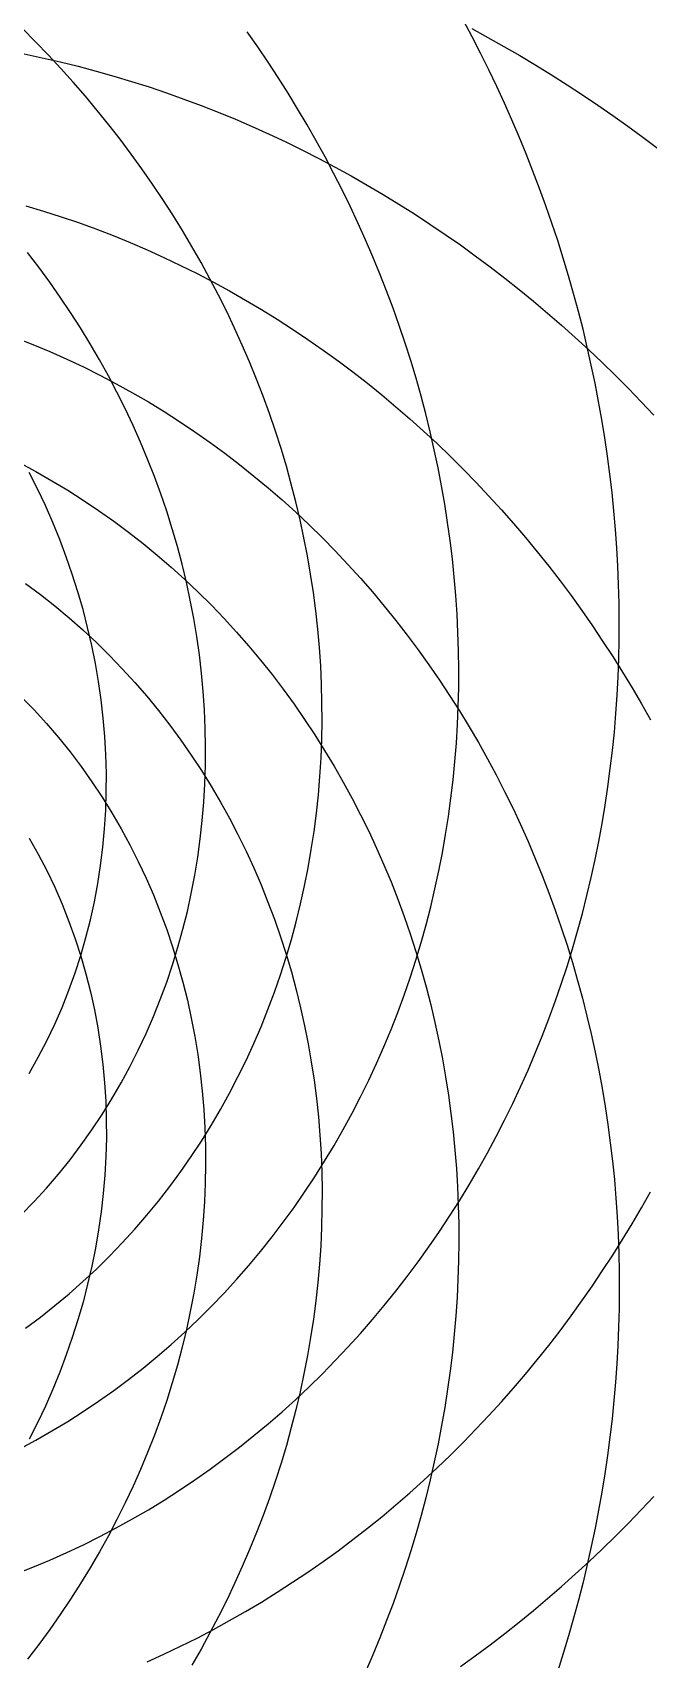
# Model space of a CAD drawing. Header units: inches. Extents: x 0 to 12, y 0 to 12.
# Drawn here: x 7.345 to 9.014, y 4.093 to 8.502 of the extents above; entities that cross this region are included whole.
import ezdxf

# ---------------------------------------------------------------- set-up
doc = ezdxf.new("R2010")
doc.units = ezdxf.units.IN
doc.header["$MEASUREMENT"] = 0
doc.layers.add('CUT', color=7, linetype='CONTINUOUS')

msp = doc.modelspace()

# ---------------------------------------------------------------- linework, layer by layer
at = {"layer": 'CUT'}
for points in [[(7.2993, 4.3249), (7.3458, 4.3432), (7.3919, 4.3625), (7.4376, 4.3828), (7.4828, 4.4041), (7.5276, 4.4264), (7.5718, 4.4496), (7.6155, 4.4739), (7.6587, 4.499), (7.7014, 4.5251), (7.7435, 4.5521), (7.785, 4.5799), (7.8259, 4.6086), (7.8662, 4.6382), (7.9059, 4.6686), (7.9449, 4.6998), (7.9833, 4.7318), (8.0211, 4.7645), (8.0582, 4.798), (8.0946, 4.8323), (8.1303, 4.8673), (8.1653, 4.9029), (8.1996, 4.9393), (8.2332, 4.9763), (8.2661, 5.014), (8.2982, 5.0523), (8.3296, 5.0912), (8.3602, 5.1307), (8.3901, 5.1708), (8.4192, 5.2114), (8.4476, 5.2526), (8.4751, 5.2942), (8.5019, 5.3364), (8.5279, 5.3791), (8.5532, 5.4223), (8.5776, 5.4659), (8.6012, 5.5099), (8.6241, 5.5544), (8.6461, 5.5993), (8.6673, 5.6445), (8.6878, 5.6901), (8.7074, 5.7361), (8.7262, 5.7824), (8.7442, 5.8291), (8.7614, 5.876), (8.7777, 5.9233), (8.7933, 5.9708), (8.808, 6.0185), (8.8219, 6.0665), (8.835, 6.1148), (8.8473, 6.1632), (8.8588, 6.2119), (8.8695, 6.2607), (8.8793, 6.3097), (8.8883, 6.3589), (8.8966, 6.4082), (8.904, 6.4576), (8.9106, 6.5072), (8.9164, 6.5568), (8.9215, 6.6065), (8.9257, 6.6564), (8.9291, 6.7062), (8.9318, 6.7561), (8.9336, 6.8061), (8.9347, 6.8561), (8.9349, 6.9061), (8.9344, 6.956), (8.9332, 7.006), (8.9311, 7.056), (8.9283, 7.1059), (8.9248, 7.1557), (8.9204, 7.2055), (8.9154, 7.2552), (8.9095, 7.3049), (8.903, 7.3544), (8.8957, 7.4039), (8.8876, 7.4532), (8.8788, 7.5024), (8.8694, 7.5515), (8.8591, 7.6005), (8.8482, 7.6492), (8.8366, 7.6978), (8.8243, 7.7463), (8.8112, 7.7946), (8.7975, 7.8426), (8.7831, 7.8905), (8.768, 7.9381), (8.7523, 7.9856), (8.7358, 8.0328), (8.7188, 8.0798), (8.701, 8.1265), (8.6826, 8.173), (8.6636, 8.2192), (8.644, 8.2652), (8.6237, 8.3109), (8.6027, 8.3563), (8.5812, 8.4014), (8.5591, 8.4462), (8.5363, 8.4907), (8.513, 8.5349)], [(7.3259, 4.9913), (7.3661, 5.021), (7.4054, 5.0519), (7.4438, 5.0839), (7.4813, 5.1169), (7.5179, 5.151), (7.5535, 5.186), (7.5882, 5.222), (7.6219, 5.259), (7.6545, 5.2968), (7.6862, 5.3355), (7.7168, 5.375), (7.7464, 5.4153), (7.7749, 5.4563), (7.8024, 5.4981), (7.8288, 5.5405), (7.8541, 5.5836), (7.8783, 5.6274), (7.9014, 5.6717), (7.9234, 5.7166), (7.9443, 5.762), (7.9641, 5.8079), (7.9828, 5.8543), (8.0003, 5.9011), (8.0167, 5.9483), (8.032, 5.9959), (8.0462, 6.0438), (8.0593, 6.092), (8.0712, 6.1406), (8.082, 6.1894), (8.0917, 6.2384), (8.1003, 6.2877), (8.1078, 6.3371), (8.1141, 6.3867), (8.1194, 6.4364), (8.1235, 6.4862), (8.1266, 6.5361), (8.1285, 6.586), (8.1294, 6.636), (8.1292, 6.686), (8.128, 6.736), (8.1257, 6.7859), (8.1223, 6.8358), (8.1179, 6.8856), (8.1125, 6.9353), (8.106, 6.9848), (8.0985, 7.0342), (8.09, 7.0835), (8.0805, 7.1326), (8.07, 7.1815), (8.0586, 7.2301), (8.0461, 7.2785), (8.0327, 7.3267), (8.0184, 7.3746), (8.0031, 7.4222), (7.987, 7.4695), (7.9699, 7.5164), (7.9519, 7.5631), (7.933, 7.6093), (7.9132, 7.6553), (7.8926, 7.7008), (7.8711, 7.7459), (7.8488, 7.7907), (7.8256, 7.835), (7.8017, 7.8788), (7.7769, 7.9223), (7.7514, 7.9652), (7.725, 8.0077), (7.6979, 8.0497), (7.6701, 8.0912), (7.6415, 8.1323), (7.6122, 8.1727), (7.5822, 8.2127), (7.5515, 8.2522), (7.5201, 8.2911), (7.488, 8.3294), (7.4553, 8.3672), (7.422, 8.4044), (7.388, 8.4411), (7.3533, 8.4771), (7.3181, 8.5126)], [(8.5349, 8.513), (8.5788, 8.4891), (8.6224, 8.4646), (8.6656, 8.4395), (8.7085, 8.4138), (8.7511, 8.3876), (8.7933, 8.3608), (8.8351, 8.3335), (8.8766, 8.3056), (8.9178, 8.2772), (8.9585, 8.2483), (8.9989, 8.2188), (9.0389, 8.1889)], [(7.31, 4.6641), (7.354, 4.6877), (7.3975, 4.7124), (7.4403, 4.7381), (7.4825, 4.765), (7.524, 4.7928), (7.5648, 4.8217), (7.6049, 4.8516), (7.6443, 4.8824), (7.6829, 4.9142), (7.7207, 4.9468), (7.7577, 4.9804), (7.794, 5.0148), (7.8294, 5.0501), (7.864, 5.0861), (7.8978, 5.123), (7.9307, 5.1606), (7.9627, 5.199), (7.9939, 5.2381), (8.0242, 5.2778), (8.0536, 5.3182), (8.0821, 5.3593), (8.1097, 5.401), (8.1364, 5.4432), (8.1622, 5.4861), (8.187, 5.5295), (8.2109, 5.5734), (8.2338, 5.6178), (8.2559, 5.6626), (8.2769, 5.708), (8.2971, 5.7537), (8.3163, 5.7999), (8.3345, 5.8464), (8.3517, 5.8933), (8.3681, 5.9406), (8.3834, 5.9882), (8.3978, 6.036), (8.4113, 6.0842), (8.4238, 6.1326), (8.4353, 6.1812), (8.4459, 6.2301), (8.4555, 6.2791), (8.4642, 6.3283), (8.4719, 6.3777), (8.4787, 6.4273), (8.4845, 6.4769), (8.4894, 6.5266), (8.4934, 6.5765), (8.4964, 6.6264), (8.4985, 6.6763), (8.4997, 6.7263), (8.5, 6.7763), (8.4993, 6.8263), (8.4978, 6.8762), (8.4953, 6.9261), (8.492, 6.976), (8.4877, 7.0258), (8.4826, 7.0755), (8.4766, 7.1252), (8.4697, 7.1747), (8.462, 7.2241), (8.4534, 7.2733), (8.444, 7.3224), (8.4337, 7.3713), (8.4225, 7.42), (8.4106, 7.4686), (8.3978, 7.5169), (8.3842, 7.565), (8.3698, 7.6129), (8.3547, 7.6605), (8.3387, 7.7079), (8.3219, 7.755), (8.3044, 7.8018), (8.2861, 7.8483), (8.2671, 7.8945), (8.2473, 7.9404), (8.2268, 7.986), (8.2055, 8.0313), (8.1836, 8.0762), (8.1609, 8.1207), (8.1375, 8.1649), (8.1135, 8.2087), (8.0887, 8.2521), (8.0633, 8.2952), (8.0372, 8.3378), (8.0105, 8.3801), (7.9831, 8.4219), (7.9551, 8.4633), (7.9264, 8.5042)], [(7.3224, 8.444), (7.3713, 8.4337), (7.42, 8.4225), (7.4686, 8.4106), (7.5169, 8.3978), (7.565, 8.3842), (7.6129, 8.3698), (7.6605, 8.3547), (7.7079, 8.3387), (7.755, 8.3219), (7.8018, 8.3044), (7.8483, 8.2861), (7.8945, 8.2671), (7.9404, 8.2473), (7.986, 8.2268), (8.0313, 8.2055), (8.0762, 8.1836), (8.1207, 8.1609), (8.1649, 8.1375), (8.2087, 8.1135), (8.2521, 8.0887), (8.2952, 8.0633), (8.3378, 8.0372), (8.3801, 8.0105), (8.4219, 7.9831), (8.4633, 7.9551), (8.5042, 7.9264), (8.5448, 7.8972), (8.5848, 7.8673), (8.6245, 7.8368), (8.6636, 7.8058), (8.7023, 7.7741), (8.7406, 7.7419), (8.7783, 7.7092), (8.8156, 7.6759), (8.8524, 7.642), (8.8887, 7.6076), (8.9245, 7.5727), (8.9597, 7.5373), (8.9945, 7.5014), (9.0288, 7.465)], [(7.3267, 8.0327), (7.3746, 8.0184), (7.4222, 8.0031), (7.4695, 7.987), (7.5164, 7.9699), (7.5631, 7.9519), (7.6093, 7.933), (7.6553, 7.9132), (7.7008, 7.8926), (7.7459, 7.8711), (7.7907, 7.8488), (7.835, 7.8256), (7.8788, 7.8017), (7.9223, 7.7769), (7.9652, 7.7514), (8.0077, 7.725), (8.0497, 7.6979), (8.0912, 7.6701), (8.1323, 7.6415), (8.1727, 7.6122), (8.2127, 7.5822), (8.2522, 7.5515), (8.2911, 7.5201), (8.3294, 7.488), (8.3672, 7.4553), (8.4044, 7.422), (8.4411, 7.388), (8.4771, 7.3533), (8.5126, 7.3181), (8.5475, 7.2823), (8.5817, 7.2459), (8.6154, 7.2089), (8.6484, 7.1714), (8.6808, 7.1334), (8.7126, 7.0948), (8.7438, 7.0557), (8.7743, 7.0161), (8.8041, 6.976), (8.8333, 6.9354), (8.8619, 6.8944), (8.8898, 6.853), (8.917, 6.811), (8.9436, 6.7687), (8.9695, 6.726), (8.9948, 6.6828), (9.0193, 6.6393)], [(7.3145, 5.2979), (7.3494, 5.3337), (7.3831, 5.3706), (7.4156, 5.4085), (7.447, 5.4475), (7.4771, 5.4874), (7.506, 5.5282), (7.5336, 5.5698), (7.56, 5.6123), (7.5851, 5.6555), (7.6089, 5.6995), (7.6314, 5.7441), (7.6526, 5.7893), (7.6725, 5.8352), (7.6911, 5.8816), (7.7084, 5.9285), (7.7244, 5.9759), (7.739, 6.0236), (7.7524, 6.0718), (7.7644, 6.1203), (7.7751, 6.1692), (7.7845, 6.2183), (7.7926, 6.2676), (7.7993, 6.3171), (7.8048, 6.3668), (7.809, 6.4166), (7.8119, 6.4665), (7.8135, 6.5165), (7.8139, 6.5665), (7.813, 6.6164), (7.8108, 6.6664), (7.8074, 6.7163), (7.8028, 6.766), (7.797, 6.8157), (7.79, 6.8652), (7.7818, 6.9145), (7.7724, 6.9636), (7.7619, 7.0124), (7.7502, 7.061), (7.7374, 7.1093), (7.7234, 7.1573), (7.7084, 7.205), (7.6923, 7.2523), (7.6751, 7.2993), (7.6568, 7.3458), (7.6375, 7.3919), (7.6172, 7.4376), (7.5959, 7.4828), (7.5736, 7.5276), (7.5504, 7.5718), (7.5261, 7.6155), (7.501, 7.6587), (7.4749, 7.7014), (7.4479, 7.7435), (7.4201, 7.785), (7.3914, 7.8259), (7.3618, 7.8662), (7.3314, 7.9059)], [(7.2993, 7.6751), (7.3458, 7.6568), (7.3919, 7.6375), (7.4376, 7.6172), (7.4828, 7.5959), (7.5276, 7.5736), (7.5718, 7.5504), (7.6155, 7.5261), (7.6587, 7.501), (7.7014, 7.4749), (7.7435, 7.4479), (7.785, 7.4201), (7.8259, 7.3914), (7.8662, 7.3618), (7.9059, 7.3314), (7.9449, 7.3002), (7.9833, 7.2682), (8.0211, 7.2355), (8.0582, 7.202), (8.0946, 7.1677), (8.1303, 7.1327), (8.1653, 7.0971), (8.1996, 7.0607), (8.2332, 7.0237), (8.2661, 6.986), (8.2982, 6.9477), (8.3296, 6.9088), (8.3602, 6.8693), (8.3901, 6.8292), (8.4192, 6.7886), (8.4476, 6.7474), (8.4751, 6.7058), (8.5019, 6.6636), (8.5279, 6.6209), (8.5532, 6.5777), (8.5776, 6.5341), (8.6012, 6.4901), (8.6241, 6.4456), (8.6461, 6.4007), (8.6673, 6.3555), (8.6878, 6.3099), (8.7074, 6.2639), (8.7262, 6.2176), (8.7442, 6.1709), (8.7614, 6.124), (8.7777, 6.0767), (8.7933, 6.0292), (8.808, 5.9815), (8.8219, 5.9335), (8.835, 5.8852), (8.8473, 5.8368), (8.8588, 5.7881), (8.8695, 5.7393), (8.8793, 5.6903), (8.8883, 5.6411), (8.8966, 5.5918), (8.904, 5.5424), (8.9106, 5.4928), (8.9164, 5.4432), (8.9215, 5.3935), (8.9257, 5.3436), (8.9291, 5.2938), (8.9318, 5.2439), (8.9336, 5.1939), (8.9347, 5.1439), (8.9349, 5.0939), (8.9344, 5.044), (8.9332, 4.994), (8.9311, 4.944), (8.9283, 4.8941), (8.9248, 4.8443), (8.9204, 4.7945), (8.9154, 4.7448), (8.9095, 4.6951), (8.903, 4.6456), (8.8957, 4.5961), (8.8876, 4.5468), (8.8788, 4.4976), (8.8694, 4.4485), (8.8591, 4.3995), (8.8482, 4.3508), (8.8366, 4.3022), (8.8243, 4.2537), (8.8112, 4.2054), (8.7975, 4.1574), (8.7831, 4.1095), (8.768, 4.0619)], [(7.31, 7.3359), (7.354, 7.3123), (7.3975, 7.2876), (7.4403, 7.2619), (7.4825, 7.235), (7.524, 7.2072), (7.5648, 7.1783), (7.6049, 7.1484), (7.6443, 7.1176), (7.6829, 7.0858), (7.7207, 7.0532), (7.7577, 7.0196), (7.794, 6.9852), (7.8294, 6.9499), (7.864, 6.9139), (7.8978, 6.877), (7.9307, 6.8394), (7.9627, 6.801), (7.9939, 6.7619), (8.0242, 6.7222), (8.0536, 6.6818), (8.0821, 6.6407), (8.1097, 6.599), (8.1364, 6.5568), (8.1622, 6.5139), (8.187, 6.4705), (8.2109, 6.4266), (8.2338, 6.3822), (8.2559, 6.3374), (8.2769, 6.292), (8.2971, 6.2463), (8.3163, 6.2001), (8.3345, 6.1536), (8.3517, 6.1067), (8.3681, 6.0594), (8.3834, 6.0118), (8.3978, 5.964), (8.4113, 5.9158), (8.4238, 5.8674), (8.4353, 5.8188), (8.4459, 5.7699), (8.4555, 5.7209), (8.4642, 5.6717), (8.4719, 5.6223), (8.4787, 5.5727), (8.4845, 5.5231), (8.4894, 5.4734), (8.4934, 5.4235), (8.4964, 5.3736), (8.4985, 5.3237), (8.4997, 5.2737), (8.5, 5.2237), (8.4993, 5.1737), (8.4978, 5.1238), (8.4953, 5.0739), (8.492, 5.024), (8.4877, 4.9742), (8.4826, 4.9245), (8.4766, 4.8748), (8.4697, 4.8253), (8.462, 4.7759), (8.4534, 4.7267), (8.444, 4.6776), (8.4337, 4.6287), (8.4225, 4.58), (8.4106, 4.5314), (8.3978, 4.4831), (8.3842, 4.435), (8.3698, 4.3871), (8.3547, 4.3395), (8.3387, 4.2921), (8.3219, 4.245), (8.3044, 4.1982), (8.2861, 4.1517), (8.2671, 4.1055), (8.2473, 4.0596)], [(7.3357, 5.6813), (7.3603, 5.7249), (7.3833, 5.7692), (7.4049, 5.8143), (7.4249, 5.8601), (7.4433, 5.9066), (7.4603, 5.9536), (7.4756, 6.0012), (7.4895, 6.0492), (7.5018, 6.0976), (7.5125, 6.1465), (7.5217, 6.1956), (7.5294, 6.245), (7.5355, 6.2946), (7.5401, 6.3444), (7.5432, 6.3943), (7.5448, 6.4442), (7.545, 6.4942), (7.5436, 6.5442), (7.5408, 6.5941), (7.5365, 6.6439), (7.5309, 6.6935), (7.5238, 6.743), (7.5153, 6.7923), (7.5054, 6.8413), (7.4942, 6.89), (7.4817, 6.9384), (7.4678, 6.9864), (7.4527, 7.034), (7.4363, 7.0813), (7.4186, 7.128), (7.3997, 7.1743), (7.3796, 7.2201), (7.3583, 7.2653), (7.3359, 7.31)], [(7.3259, 7.0087), (7.3661, 6.979), (7.4054, 6.9481), (7.4438, 6.9161), (7.4813, 6.8831), (7.5179, 6.849), (7.5535, 6.814), (7.5882, 6.778), (7.6219, 6.741), (7.6545, 6.7032), (7.6862, 6.6645), (7.7168, 6.625), (7.7464, 6.5847), (7.7749, 6.5437), (7.8024, 6.5019), (7.8288, 6.4595), (7.8541, 6.4164), (7.8783, 6.3726), (7.9014, 6.3283), (7.9234, 6.2834), (7.9443, 6.238), (7.9641, 6.1921), (7.9828, 6.1457), (8.0003, 6.0989), (8.0167, 6.0517), (8.032, 6.0041), (8.0462, 5.9562), (8.0593, 5.908), (8.0712, 5.8594), (8.082, 5.8106), (8.0917, 5.7616), (8.1003, 5.7123), (8.1078, 5.6629), (8.1141, 5.6133), (8.1194, 5.5636), (8.1235, 5.5138), (8.1266, 5.4639), (8.1285, 5.414), (8.1294, 5.364), (8.1292, 5.314), (8.128, 5.264), (8.1257, 5.2141), (8.1223, 5.1642), (8.1179, 5.1144), (8.1125, 5.0647), (8.106, 5.0152), (8.0985, 4.9658), (8.09, 4.9165), (8.0805, 4.8674), (8.07, 4.8185), (8.0586, 4.7699), (8.0461, 4.7215), (8.0327, 4.6733), (8.0184, 4.6254), (8.0031, 4.5778), (7.987, 4.5305), (7.9699, 4.4836), (7.9519, 4.4369), (7.933, 4.3907), (7.9132, 4.3447), (7.8926, 4.2992), (7.8711, 4.2541), (7.8488, 4.2093), (7.8256, 4.165), (7.8017, 4.1212), (7.7769, 4.0777)], [(7.3145, 6.7021), (7.3494, 6.6663), (7.3831, 6.6294), (7.4156, 6.5915), (7.447, 6.5525), (7.4771, 6.5126), (7.506, 6.4718), (7.5336, 6.4302), (7.56, 6.3877), (7.5851, 6.3445), (7.6089, 6.3005), (7.6314, 6.2559), (7.6526, 6.2107), (7.6725, 6.1648), (7.6911, 6.1184), (7.7084, 6.0715), (7.7244, 6.0241), (7.739, 5.9764), (7.7524, 5.9282), (7.7644, 5.8797), (7.7751, 5.8308), (7.7845, 5.7817), (7.7926, 5.7324), (7.7993, 5.6829), (7.8048, 5.6332), (7.809, 5.5834), (7.8119, 5.5335), (7.8135, 5.4835), (7.8139, 5.4335), (7.813, 5.3836), (7.8108, 5.3336), (7.8074, 5.2837), (7.8028, 5.234), (7.797, 5.1843), (7.79, 5.1348), (7.7818, 5.0855), (7.7724, 5.0364), (7.7619, 4.9876), (7.7502, 4.939), (7.7374, 4.8907), (7.7234, 4.8427), (7.7084, 4.795), (7.6923, 4.7477), (7.6751, 4.7007), (7.6568, 4.6542), (7.6375, 4.6081), (7.6172, 4.5624), (7.5959, 4.5172), (7.5736, 4.4724), (7.5504, 4.4282), (7.5261, 4.3845), (7.501, 4.3413), (7.4749, 4.2986), (7.4479, 4.2565), (7.4201, 4.215), (7.3914, 4.1741), (7.3618, 4.1338), (7.3314, 4.0941)], [(7.3357, 6.3187), (7.3603, 6.2751), (7.3833, 6.2308), (7.4049, 6.1857), (7.4249, 6.1399), (7.4433, 6.0934), (7.4603, 6.0464), (7.4756, 5.9988), (7.4895, 5.9508), (7.5018, 5.9024), (7.5125, 5.8535), (7.5217, 5.8044), (7.5294, 5.755), (7.5355, 5.7054), (7.5401, 5.6556), (7.5432, 5.6057), (7.5448, 5.5558), (7.545, 5.5058), (7.5436, 5.4558), (7.5408, 5.4059), (7.5365, 5.3561), (7.5309, 5.3065), (7.5238, 5.257), (7.5153, 5.2077), (7.5054, 5.1587), (7.4942, 5.11), (7.4817, 5.0616), (7.4678, 5.0136), (7.4527, 4.966), (7.4363, 4.9187), (7.4186, 4.872), (7.3997, 4.8257), (7.3796, 4.7799), (7.3583, 4.7347), (7.3359, 4.69)], [(7.6553, 4.0868), (7.7008, 4.1074), (7.7459, 4.1289), (7.7907, 4.1512), (7.835, 4.1744), (7.8788, 4.1983), (7.9223, 4.2231), (7.9652, 4.2486), (8.0077, 4.275), (8.0497, 4.3021), (8.0912, 4.3299), (8.1323, 4.3585), (8.1727, 4.3878), (8.2127, 4.4178), (8.2522, 4.4485), (8.2911, 4.4799), (8.3294, 4.512), (8.3672, 4.5447), (8.4044, 4.578), (8.4411, 4.612), (8.4771, 4.6467), (8.5126, 4.6819), (8.5475, 4.7177), (8.5817, 4.7541), (8.6154, 4.7911), (8.6484, 4.8286), (8.6808, 4.8666), (8.7126, 4.9052), (8.7438, 4.9443), (8.7743, 4.9839), (8.8041, 5.024), (8.8333, 5.0646), (8.8619, 5.1056), (8.8898, 5.147), (8.917, 5.189), (8.9436, 5.2313), (8.9695, 5.274), (8.9948, 5.3172), (9.0193, 5.3607)], [(8.5042, 4.0736), (8.5448, 4.1028), (8.5848, 4.1327), (8.6245, 4.1632), (8.6636, 4.1942), (8.7023, 4.2259), (8.7406, 4.2581), (8.7783, 4.2908), (8.8156, 4.3241), (8.8524, 4.358), (8.8887, 4.3924), (8.9245, 4.4273), (8.9597, 4.4627), (8.9945, 4.4986), (9.0288, 4.535)]]:
    msp.add_lwpolyline(points, dxfattribs=at)

doc.saveas('drawing.dxf')
